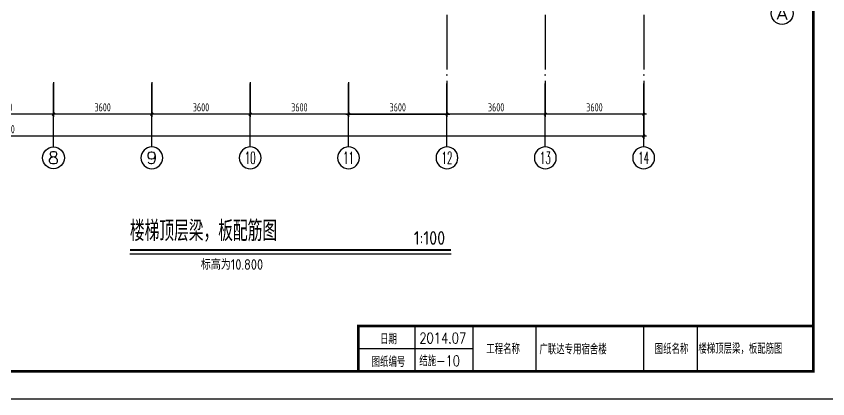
# Model space of a CAD drawing. Extents: x 127019 to 780419, y 327305 to 369305.
# Drawn here: x 690844 to 720544, y 327305 to 341306 of the extents above; entities that cross this region are included whole.
import ezdxf
from ezdxf.enums import TextEntityAlignment as Align

# ---------------------------------------------------------------- set-up
doc = ezdxf.new("R2010")
doc.units = 0
doc.header["$LTSCALE"] = 1000
doc.header["$MEASUREMENT"] = 0
doc.linetypes.add('DOTE', pattern=[2.42, 2, -0.2, 0.02, -0.2])
doc.layers.get('0').update_dxf_attribs({"linetype": 'CONTINUOUS'})
doc.layers.get('Defpoints').update_dxf_attribs({"linetype": 'CONTINUOUS'})
for name, color, linetype in [('AXIS_TEXT', 7, 'CONTINUOUS'), ('DIM', 3, 'CONTINUOUS'), ('DIM_SYMB', 3, 'CONTINUOUS'), ('DOTE', 8, 'DOTE'), ('PUB_TEXT', 7, 'CONTINUOUS'), ('PUB_TITLE', 4, 'CONTINUOUS'), ('文字', 7, 'CONTINUOUS')]:
    doc.layers.add(name, color=color, linetype=linetype)
doc.styles.add('COMPLEX', font='COMPLEX.shx')
doc.styles.get("Standard").update_dxf_attribs({"font": 'gbxwxt.shx', "bigfont": 'gbhzfs.shx'})
doc.styles.add('TSSD_Dimension', font='gbxwxt.shx', dxfattribs={"width": 0.7, "bigfont": 'gbhzfs.shx'})
doc.styles.add('国标仿宋', font='SIMPLEX.shx', dxfattribs={"width": 0.75, "bigfont": 'gbhzfs.shx'})
doc.dimstyles.new('TSSD_100_100', dxfattribs={"dimtxt": 300, "dimasz": 100, "dimexe": 100, "dimexo": 250, "dimgap": 100, "dimtad": 1, "dimdec": 0, "dimzin": 0, "dimdsep": 46, "dimtxsty": 'TSSD_Dimension', "dimblk": 'ARCHTICK', "dimcen": 0, "dimdle": 100, "dimclrt": 7, "dimadec": 0, "dimazin": 0, "dimtfac": 1, "dimtdec": 0, "dimtix": 1, "dimtmove": 2, "dimatfit": 3, "dimfxl": 0, "dimtolj": 1, "dimtzin": 0, "dimarcsym": 0})

# ---------------------------------------------------------------- blocks, each defined once
blk = doc.blocks.new('_axiso')
blk.add_circle((0, 0), 0.5)
at = {"layer": 'AXIS_TEXT', "style": 'COMPLEX', "width": 1.041667}
blk.add_attdef('A', text='', height=0.56, dxfattribs=at).set_placement((-0.25, -0.28), (0.25, -0.28), align=Align.FIT)
blk = doc.blocks.new('_ArchTick')
at = {"color": 0, "linetype": 'ByBlock', "const_width": 0.4}
blk.add_lwpolyline([(-0.5, -0.5), (0.5, 0.5)], dxfattribs=at)
blk = doc.blocks.new('*D25')
at = {"layer": 'Defpoints', "color": 0, "transparency": 16777216}
for p in [(667007, 339147), (713807, 339147), (667007, 336922)]:
    blk.add_point(p, dxfattribs=at)
at = {"layer": 'DIM', "color": 0, "lineweight": -2, "transparency": 16777216}
for p, q in [((667007, 338897), (667007, 336822)), ((713807, 338897), (713807, 336822)), ((713907, 336922), (666907, 336922))]:
    blk.add_line(p, q, dxfattribs=at)
at = {"layer": 'DIM', "color": 0, "lineweight": -2, "transparency": 16777216, "xscale": 100, "yscale": 100, "zscale": 100, "rotation": 180.0000000000003}
blk.add_blockref('_ArchTick', (667007, 336922), dxfattribs=at)
at = {"layer": 'DIM', "color": 0, "lineweight": -2, "transparency": 16777216, "xscale": 100, "yscale": 100, "zscale": 100}
blk.add_blockref('_ArchTick', (713807, 336922), dxfattribs=at)
at = {"layer": 'DIM', "color": 7, "transparency": 16777216, "insert": (690407, 337172), "char_height": 300, "attachment_point": 5, "style": 'TSSD_Dimension'}
blk.add_mtext('\\A1;46800', dxfattribs=at)
blk = doc.blocks.new('*D18')
at = {"layer": 'Defpoints', "color": 0, "transparency": 16777216}
for p in [(688607, 339147), (692207, 339147), (688607, 337722)]:
    blk.add_point(p, dxfattribs=at)
at = {"layer": 'DIM', "color": 0, "lineweight": -2, "transparency": 16777216}
for p, q in [((688607, 338897), (688607, 337622)), ((692207, 338897), (692207, 337622)), ((692307, 337722), (688507, 337722))]:
    blk.add_line(p, q, dxfattribs=at)
at = {"layer": 'DIM', "color": 0, "lineweight": -2, "transparency": 16777216, "xscale": 100, "yscale": 100, "zscale": 100, "rotation": 180}
blk.add_blockref('_ArchTick', (688607, 337722), dxfattribs=at)
at = {"layer": 'DIM', "color": 0, "lineweight": -2, "transparency": 16777216, "xscale": 100, "yscale": 100, "zscale": 100}
blk.add_blockref('_ArchTick', (692207, 337722), dxfattribs=at)
at = {"layer": 'DIM', "color": 7, "transparency": 16777216, "insert": (690407, 337972), "char_height": 300, "attachment_point": 5, "style": 'TSSD_Dimension'}
blk.add_mtext('\\A1;3600', dxfattribs=at)
blk = doc.blocks.new('*D17')
at = {"layer": 'Defpoints', "color": 0, "transparency": 16777216}
for p in [(692207, 339147), (695807, 339147), (692207, 337722)]:
    blk.add_point(p, dxfattribs=at)
at = {"layer": 'DIM', "color": 0, "lineweight": -2, "transparency": 16777216}
for p, q in [((692207, 338897), (692207, 337622)), ((695807, 338897), (695807, 337622)), ((695907, 337722), (692107, 337722))]:
    blk.add_line(p, q, dxfattribs=at)
at = {"layer": 'DIM', "color": 0, "lineweight": -2, "transparency": 16777216, "xscale": 100, "yscale": 100, "zscale": 100, "rotation": 180}
blk.add_blockref('_ArchTick', (692207, 337722), dxfattribs=at)
at = {"layer": 'DIM', "color": 0, "lineweight": -2, "transparency": 16777216, "xscale": 100, "yscale": 100, "zscale": 100}
blk.add_blockref('_ArchTick', (695807, 337722), dxfattribs=at)
at = {"layer": 'DIM', "color": 7, "transparency": 16777216, "insert": (694007, 337972), "char_height": 300, "attachment_point": 5, "style": 'TSSD_Dimension'}
blk.add_mtext('\\A1;3600', dxfattribs=at)
blk = doc.blocks.new('*D16')
at = {"layer": 'Defpoints', "color": 0, "transparency": 16777216}
for p in [(695807, 339147), (699407, 339147), (695807, 337722)]:
    blk.add_point(p, dxfattribs=at)
at = {"layer": 'DIM', "color": 0, "lineweight": -2, "transparency": 16777216}
for p, q in [((695807, 338897), (695807, 337622)), ((699407, 338897), (699407, 337622)), ((699507, 337722), (695707, 337722))]:
    blk.add_line(p, q, dxfattribs=at)
at = {"layer": 'DIM', "color": 0, "lineweight": -2, "transparency": 16777216, "xscale": 100, "yscale": 100, "zscale": 100, "rotation": 180}
blk.add_blockref('_ArchTick', (695807, 337722), dxfattribs=at)
at = {"layer": 'DIM', "color": 0, "lineweight": -2, "transparency": 16777216, "xscale": 100, "yscale": 100, "zscale": 100}
blk.add_blockref('_ArchTick', (699407, 337722), dxfattribs=at)
at = {"layer": 'DIM', "color": 7, "transparency": 16777216, "insert": (697607, 337972), "char_height": 300, "attachment_point": 5, "style": 'TSSD_Dimension'}
blk.add_mtext('\\A1;3600', dxfattribs=at)
blk = doc.blocks.new('*D15')
at = {"layer": 'Defpoints', "color": 0, "transparency": 16777216}
for p in [(699407, 339147), (703007, 339147), (699407, 337722)]:
    blk.add_point(p, dxfattribs=at)
at = {"layer": 'DIM', "color": 0, "lineweight": -2, "transparency": 16777216}
for p, q in [((699407, 338897), (699407, 337622)), ((703007, 338897), (703007, 337622)), ((703107, 337722), (699307, 337722))]:
    blk.add_line(p, q, dxfattribs=at)
at = {"layer": 'DIM', "color": 0, "lineweight": -2, "transparency": 16777216, "xscale": 100, "yscale": 100, "zscale": 100, "rotation": 180}
blk.add_blockref('_ArchTick', (699407, 337722), dxfattribs=at)
at = {"layer": 'DIM', "color": 0, "lineweight": -2, "transparency": 16777216, "xscale": 100, "yscale": 100, "zscale": 100}
blk.add_blockref('_ArchTick', (703007, 337722), dxfattribs=at)
at = {"layer": 'DIM', "color": 7, "transparency": 16777216, "insert": (701207, 337972), "char_height": 300, "attachment_point": 5, "style": 'TSSD_Dimension'}
blk.add_mtext('\\A1;3600', dxfattribs=at)
blk = doc.blocks.new('*D14')
at = {"layer": 'Defpoints', "color": 0, "transparency": 16777216}
for p in [(703007, 339147), (706607, 339147), (703007, 337722)]:
    blk.add_point(p, dxfattribs=at)
at = {"layer": 'DIM', "color": 0, "lineweight": -2, "transparency": 16777216}
for p, q in [((703007, 338897), (703007, 337622)), ((706607, 338897), (706607, 337622)), ((706707, 337722), (702907, 337722))]:
    blk.add_line(p, q, dxfattribs=at)
at = {"layer": 'DIM', "color": 0, "lineweight": -2, "transparency": 16777216, "xscale": 100, "yscale": 100, "zscale": 100, "rotation": 180}
blk.add_blockref('_ArchTick', (703007, 337722), dxfattribs=at)
at = {"layer": 'DIM', "color": 0, "lineweight": -2, "transparency": 16777216, "xscale": 100, "yscale": 100, "zscale": 100}
blk.add_blockref('_ArchTick', (706607, 337722), dxfattribs=at)
at = {"layer": 'DIM', "color": 7, "transparency": 16777216, "insert": (704807, 337972), "char_height": 300, "attachment_point": 5, "style": 'TSSD_Dimension'}
blk.add_mtext('\\A1;3600', dxfattribs=at)
blk = doc.blocks.new('*D13')
at = {"layer": 'Defpoints', "color": 0, "transparency": 16777216}
for p in [(703007, 339147), (706607, 339147), (706607, 337722)]:
    blk.add_point(p, dxfattribs=at)
at = {"layer": 'DIM', "color": 0, "lineweight": -2, "transparency": 16777216}
for p, q in [((703007, 338897), (703007, 337622)), ((706607, 338897), (706607, 337622)), ((702907, 337722), (706707, 337722))]:
    blk.add_line(p, q, dxfattribs=at)
at = {"layer": 'DIM', "color": 0, "lineweight": -2, "transparency": 16777216, "xscale": 100, "yscale": 100, "zscale": 100, "rotation": 180}
blk.add_blockref('_ArchTick', (703007, 337722), dxfattribs=at)
at = {"layer": 'DIM', "color": 0, "lineweight": -2, "transparency": 16777216, "xscale": 100, "yscale": 100, "zscale": 100}
blk.add_blockref('_ArchTick', (706607, 337722), dxfattribs=at)
at = {"layer": 'DIM', "color": 7, "transparency": 16777216, "insert": (704807, 337972), "char_height": 300, "attachment_point": 5, "style": 'TSSD_Dimension'}
blk.add_mtext('\\A1;3600', dxfattribs=at)
blk = doc.blocks.new('*D12')
at = {"layer": 'Defpoints', "color": 0, "transparency": 16777216}
for p in [(703007, 339147), (706607, 339147), (703007, 337722)]:
    blk.add_point(p, dxfattribs=at)
at = {"layer": 'DIM', "color": 0, "lineweight": -2, "transparency": 16777216}
for p, q in [((703007, 338897), (703007, 337622)), ((706607, 338897), (706607, 337622)), ((706707, 337722), (702907, 337722))]:
    blk.add_line(p, q, dxfattribs=at)
at = {"layer": 'DIM', "color": 0, "lineweight": -2, "transparency": 16777216, "xscale": 100, "yscale": 100, "zscale": 100, "rotation": 180}
blk.add_blockref('_ArchTick', (703007, 337722), dxfattribs=at)
at = {"layer": 'DIM', "color": 0, "lineweight": -2, "transparency": 16777216, "xscale": 100, "yscale": 100, "zscale": 100}
blk.add_blockref('_ArchTick', (706607, 337722), dxfattribs=at)
at = {"layer": 'DIM', "color": 7, "transparency": 16777216, "insert": (704807, 337972), "char_height": 300, "attachment_point": 5, "style": 'TSSD_Dimension'}
blk.add_mtext('\\A1;3600', dxfattribs=at)
blk = doc.blocks.new('*D11')
at = {"layer": 'Defpoints', "color": 0, "transparency": 16777216}
for p in [(706607, 339147), (710207, 339147), (706607, 337722)]:
    blk.add_point(p, dxfattribs=at)
at = {"layer": 'DIM', "color": 0, "lineweight": -2, "transparency": 16777216}
for p, q in [((706607, 338897), (706607, 337622)), ((710207, 338897), (710207, 337622)), ((710307, 337722), (706507, 337722))]:
    blk.add_line(p, q, dxfattribs=at)
at = {"layer": 'DIM', "color": 0, "lineweight": -2, "transparency": 16777216, "xscale": 100, "yscale": 100, "zscale": 100, "rotation": 180}
blk.add_blockref('_ArchTick', (706607, 337722), dxfattribs=at)
at = {"layer": 'DIM', "color": 0, "lineweight": -2, "transparency": 16777216, "xscale": 100, "yscale": 100, "zscale": 100}
blk.add_blockref('_ArchTick', (710207, 337722), dxfattribs=at)
at = {"layer": 'DIM', "color": 7, "transparency": 16777216, "insert": (708407, 337972), "char_height": 300, "attachment_point": 5, "style": 'TSSD_Dimension'}
blk.add_mtext('\\A1;3600', dxfattribs=at)
blk = doc.blocks.new('*D10')
at = {"layer": 'Defpoints', "color": 0, "transparency": 16777216}
for p in [(710207, 339147), (713807, 339147), (710207, 337722)]:
    blk.add_point(p, dxfattribs=at)
at = {"layer": 'DIM', "color": 0, "lineweight": -2, "transparency": 16777216}
for p, q in [((710207, 338897), (710207, 337622)), ((713807, 338897), (713807, 337622)), ((713907, 337722), (710107, 337722))]:
    blk.add_line(p, q, dxfattribs=at)
at = {"layer": 'DIM', "color": 0, "lineweight": -2, "transparency": 16777216, "xscale": 100, "yscale": 100, "zscale": 100, "rotation": 180}
blk.add_blockref('_ArchTick', (710207, 337722), dxfattribs=at)
at = {"layer": 'DIM', "color": 0, "lineweight": -2, "transparency": 16777216, "xscale": 100, "yscale": 100, "zscale": 100}
blk.add_blockref('_ArchTick', (713807, 337722), dxfattribs=at)
at = {"layer": 'DIM', "color": 7, "transparency": 16777216, "insert": (712007, 337972), "char_height": 300, "attachment_point": 5, "style": 'TSSD_Dimension'}
blk.add_mtext('\\A1;3600', dxfattribs=at)

msp = doc.modelspace()

# ---------------------------------------------------------------- linework, layer by layer
at = {"layer": 'DIM'}
for p, q in [((692207.3, 336522.4), (692207.3, 338847.4)), ((695807.3, 336522.4), (695807.3, 338847.4)), ((699407.3, 336522.4), (699407.3, 338847.4)), ((703007.3, 336522.4), (703007.3, 338847.4)), ((703007.3, 336522.4), (703007.3, 338847.4)), ((706607.3, 336522.4), (706607.3, 338847.4)), ((706607.3, 336522.4), (706607.3, 338847.4)), ((710207.3, 336522.4), (710207.3, 338847.4)), ((713807.3, 336522.4), (713807.3, 338847.4))]:
    msp.add_line(p, q, dxfattribs=at)
at = {"layer": 'DIM_SYMB', "const_width": 70}
msp.add_lwpolyline([(695005, 332753.5), (706756, 332753.5)], dxfattribs=at)
at = {"layer": 'DIM_SYMB'}
msp.add_lwpolyline([(695005, 332613.5), (706756, 332613.5)], dxfattribs=at)
at = {"layer": 'DOTE'}
for p, q in [((706607.3, 360717.7), (706607.3, 338897.4)), ((710207.3, 360717.7), (710207.3, 338897.4)), ((713807.3, 360717.7), (713807.3, 338897.4))]:
    msp.add_line(p, q, dxfattribs=at)
at = {"layer": 'PUB_TITLE'}
msp.add_lwpolyline([(661619.2, 327305.3), (721019.2, 327305.3), (721019.2, 369305.3), (661619.2, 369305.3)], close=True, dxfattribs=at)
at = {"layer": 'PUB_TITLE', "const_width": 100}
msp.add_lwpolyline([(662619.2, 328305.3), (720019.2, 328305.3), (720019.2, 368305.3), (662619.2, 368305.3)], close=True, dxfattribs=at)
at = {"layer": '文字'}
for p, q in [((705429.1, 329968.5), (705429.1, 328305.3)), ((707554.3, 329968.5), (707554.3, 328305.3)), ((709855.4, 329968.5), (709855.4, 328305.3)), ((713801.4, 329968.5), (713801.4, 328305.3)), ((715765.7, 329968.5), (715765.7, 328305.3)), ((707554.3, 329136.9), (703364.7, 329136.9))]:
    msp.add_line(p, q, dxfattribs=at)
at = {"layer": '文字', "const_width": 92.4}
msp.add_lwpolyline([(703364.7, 329968.5), (703364.7, 328305.3), (720019.2, 328305.3), (720019.2, 329968.5)], close=True, dxfattribs=at)

# ---------------------------------------------------------------- block references
at = {"layer": 'DIM', "xscale": 800, "yscale": 800, "zscale": 800}
msp.add_blockref('_axiso', (718873.1, 341407.5), dxfattribs=at).add_auto_attribs({'A': 'A'})
at = {"layer": 'DIM'}
ref = msp.add_blockref('_axiso', (692207.3, 336122.4), dxfattribs=dict(at, xscale=800, yscale=800, zscale=800))
ref.add_attrib('A', '8', dxfattribs={"layer": 'AXIS_TEXT', "height": 448, "style": 'COMPLEX', "width": 1.339286}).set_placement((692007.3, 335898.4), (692407.3, 335898.4), align=Align.FIT)
ref = msp.add_blockref('_axiso', (695807.3, 336122.4), dxfattribs=dict(at, xscale=-800, yscale=800, zscale=800, rotation=180))
ref.add_attrib('A', '9', dxfattribs={"layer": 'AXIS_TEXT', "height": 448, "style": 'COMPLEX', "width": 1.339286}).set_placement((695607.3, 335898.4), (696007.3, 335898.4), align=Align.FIT)
ref = msp.add_blockref('_axiso', (699407.3, 336122.4), dxfattribs=dict(at, xscale=-800, yscale=800, zscale=800, rotation=180))
ref.add_attrib('A', '10', dxfattribs={"layer": 'AXIS_TEXT', "height": 448, "style": 'COMPLEX', "width": 0.646552}).set_placement((699207.3, 335898.4), (699607.3, 335898.4), align=Align.FIT)
ref = msp.add_blockref('_axiso', (703007.3, 336122.4), dxfattribs=dict(at, xscale=-800, yscale=800, zscale=800, rotation=180))
ref.add_attrib('A', '11', dxfattribs={"layer": 'AXIS_TEXT', "height": 448, "style": 'COMPLEX', "width": 0.78125}).set_placement((702807.3, 335898.4), (703207.3, 335898.4), align=Align.FIT)
ref = msp.add_blockref('_axiso', (706607.3, 336122.4), dxfattribs=dict(at, xscale=-800, yscale=800, zscale=800, rotation=180))
ref.add_attrib('A', '12', dxfattribs={"layer": 'AXIS_TEXT', "height": 448, "style": 'COMPLEX', "width": 0.646552}).set_placement((706407.3, 335898.4), (706807.3, 335898.4), align=Align.FIT)
ref = msp.add_blockref('_axiso', (710207.3, 336122.4), dxfattribs=dict(at, xscale=-800, yscale=800, zscale=800, rotation=180))
ref.add_attrib('A', '13', dxfattribs={"layer": 'AXIS_TEXT', "height": 448, "style": 'COMPLEX', "width": 0.646552}).set_placement((710007.3, 335898.4), (710407.3, 335898.4), align=Align.FIT)
ref = msp.add_blockref('_axiso', (713807.3, 336122.4), dxfattribs=dict(at, xscale=-800, yscale=800, zscale=800, rotation=180))
ref.add_attrib('A', '14', dxfattribs={"layer": 'AXIS_TEXT', "height": 448, "style": 'COMPLEX', "width": 0.604839}).set_placement((713607.3, 335898.4), (714007.3, 335898.4), align=Align.FIT)

# ---------------------------------------------------------------- texts
at = {"layer": 'PUB_TEXT'}
for s, height, p in [('楼梯顶层梁，板配筋图', 748.03, (695005, 333074.6)), ('1:100', 500, (705392.4, 332940.8))]:
    msp.add_text(s, height=height, dxfattribs=at).set_placement(p)
at = {"layer": '文字'}
msp.add_text('标高为10.800', height=385, dxfattribs=at).set_placement((697599.8, 332028.7))
at = {"layer": '文字', "style": '国标仿宋', "width": 0.8}
for s, p in [('日期', (704466.8, 329300.7)), ('工程名称', (708662.5, 328940.5)), ('图纸名称', (714826.5, 328939)), ('图纸编号', (704466.8, 328469.1))]:
    msp.add_text(s, height=385, dxfattribs=at).set_placement(p, align=Align.CENTER)
for s, p in [('2014.07', (705596.9, 329334.2)), ('楼梯顶层梁，板配筋图', (715808.6, 328951.4)), ('广联达专用宿舍楼', (709989.7, 328928.3)), ('结施-10', (705596.9, 328502.6))]:
    msp.add_text(s, height=385, dxfattribs=at).set_placement(p)

# ---------------------------------------------------------------- dimensions: what is measured, and where the dimension line sits
at = {"layer": 'DIM'}
for p2, distance, picture, middle in [((667007.3, 339147.4), 2225, '*D25', (690407.3, 337172.4)), ((710207.3, 339147.4), 1425, '*D10', (712007.3, 337972.4))]:
    dim = msp.add_aligned_dim(p1=(713807.3, 339147.4), p2=p2, distance=distance, dimstyle='TSSD_100_100', dxfattribs=at)
    dim.commit()
    dim.dimension.update_dxf_attribs({"geometry": picture, "text_midpoint": middle})
for base, p1, p2, picture, middle in [((688607.3, 337722.4), (692207.3, 339147.4), (688607.3, 339147.4), '*D18', (690407.3, 337972.4)), ((692207.3, 337722.4), (695807.3, 339147.4), (692207.3, 339147.4), '*D17', (694007.3, 337972.4)), ((695807.3, 337722.4), (699407.3, 339147.4), (695807.3, 339147.4), '*D16', (697607.3, 337972.4)), ((699407.3, 337722.4), (703007.3, 339147.4), (699407.3, 339147.4), '*D15', (701207.3, 337972.4)), ((703007.3, 337722.4), (706607.3, 339147.4), (703007.3, 339147.4), '*D14', (704807.3, 337972.4)), ((706607.3, 337722.4), (703007.3, 339147.4), (706607.3, 339147.4), '*D13', (704807.3, 337972.4)), ((703007.3, 337722.4), (706607.3, 339147.4), (703007.3, 339147.4), '*D12', (704807.3, 337972.4)), ((706607.3, 337722.4), (710207.3, 339147.4), (706607.3, 339147.4), '*D11', (708407.3, 337972.4))]:
    dim = msp.add_linear_dim(base=base, p1=p1, p2=p2, dimstyle='TSSD_100_100', dxfattribs=at)
    dim.commit()
    dim.dimension.update_dxf_attribs({"geometry": picture, "text_midpoint": middle})

doc.saveas('drawing.dxf')
